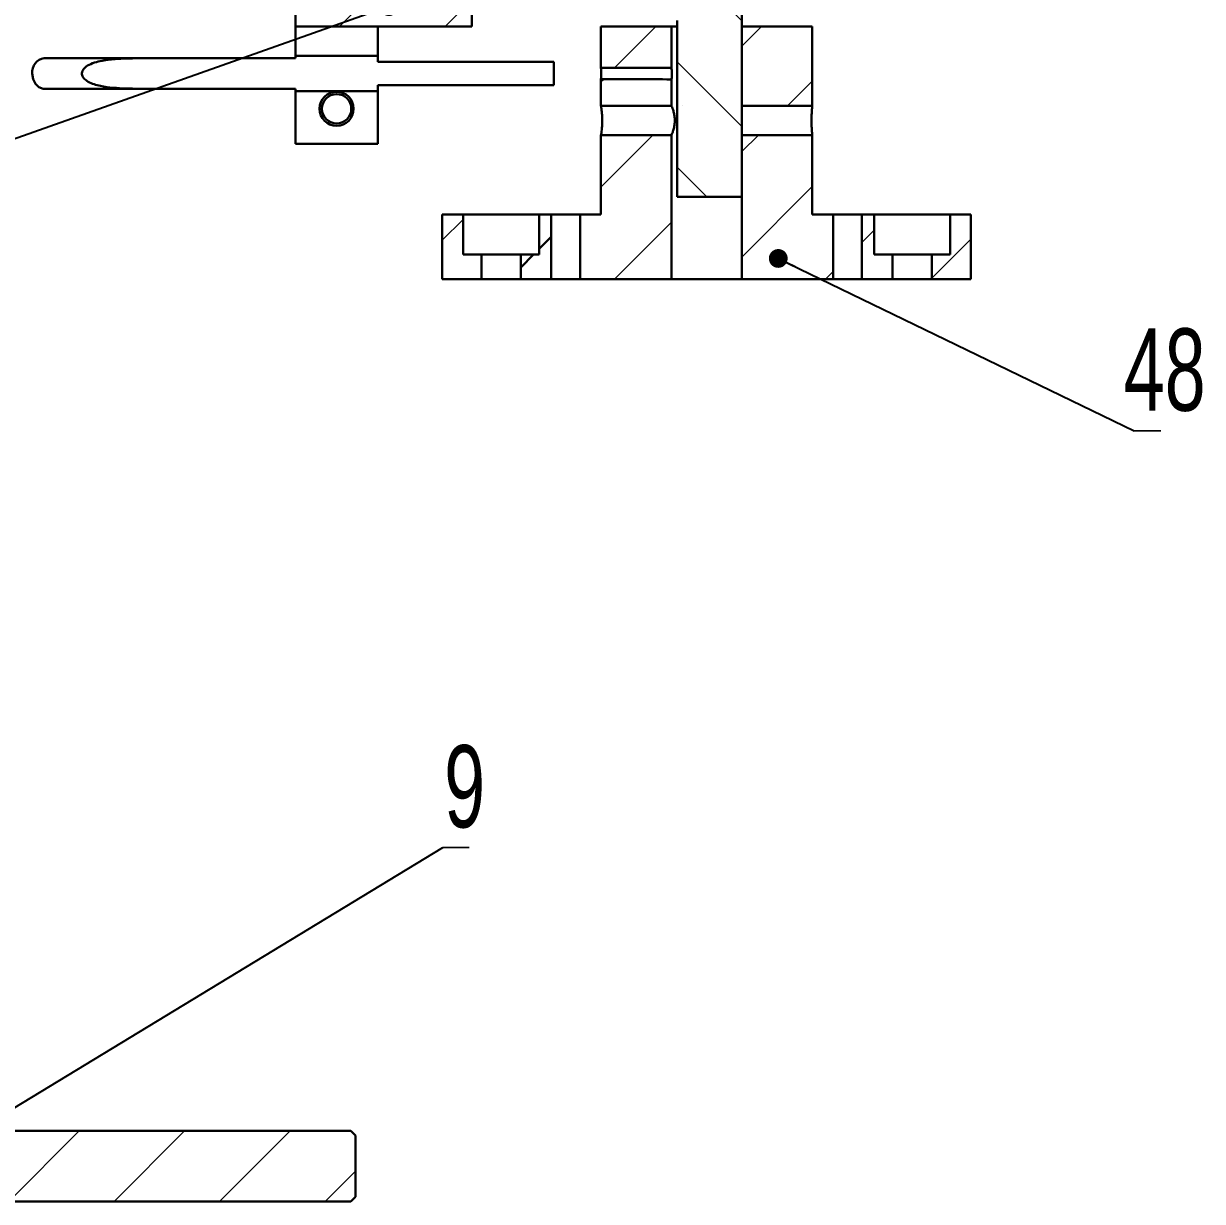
# Model space of a CAD drawing. Header units: millimetres. Extents: x 13 to 7248, y -1201 to 1478.
# Drawn here: x 529.2 to 780.1, y 795.4 to 1046.1 of the extents above; entities that cross this region are included whole.
import ezdxf

# ---------------------------------------------------------------- set-up
doc = ezdxf.new("R2010")
doc.units = ezdxf.units.MM
doc.header["$LTSCALE"] = 5
doc.linetypes.add('SLD-实线', pattern=[0])
doc.layers.get('0').update_dxf_attribs({"lineweight": 30})
doc.layers.add('剖面层', color=2, linetype='Continuous', lineweight=15)
doc.layers.add('标注线', color=4, linetype='SLD-实线')
doc.styles.add('SLDTEXTSTYLE4', font='', dxfattribs={"width": 0.67})
doc.styles.get("Standard").update_dxf_attribs({"font": ''})
doc.styles.get('SLDTEXTSTYLE4').set_extended_font_data('汉仪长仿宋体')
doc.styles.get('Standard').set_extended_font_data('SimSun')
doc.dimstyles.new('SLDDIMSTYLE0', dxfattribs={"dimtxt": 0.18, "dimasz": 4, "dimexe": 0, "dimexo": 0.0625, "dimgap": 0, "dimtad": 0, "dimtih": 1, "dimtoh": 1, "dimdec": 0, "dimrnd": 1e-09, "dimzin": 0, "dimdsep": 46, "dimtxsty": 'Standard', "dimblk1": 'DOT', "dimblk2": 'DOT', "dimsah": 1, "dimcen": 0.09, "dimadec": 0, "dimazin": 0, "dimtfac": 4, "dimtdec": 0, "dimtofl": 0, "dimtmove": 0, "dimatfit": 3, "dimldrblk": 'DOT', "dimfxl": 0, "dimfrac": 2, "dimtolj": 1, "dimtzin": 0, "dimarcsym": 0})

# ---------------------------------------------------------------- blocks, each defined once
blk = doc.blocks.new('SW_NOTE_26')
at = {"color": 0, "linetype": 'SLD-实线', "lineweight": 15}
for p, q in [((0, 0), (5.66, 0)), ((5.66, 0), (0, 0)), ((0, 0), (5.66, 0)), ((5.66, 0), (0, 0)), ((0, 0), (5.66, 0)), ((5.66, 0), (0, 0))]:
    blk.add_line(p, q, dxfattribs=at)
at = {"color": 0, "linetype": 'SLD-实线', "lineweight": 15, "insert": (4.67, 21.76), "char_height": 17.5, "attachment_point": 2, "style": 'SLDTEXTSTYLE4'}
blk.add_mtext('9', dxfattribs=at)
blk = doc.blocks.new('_DOT')
at = {"color": 0, "linetype": 'ByBlock', "lineweight": -2}
blk.add_line((-0.5, 0), (-1, 0), dxfattribs=at)
at = {"color": 0, "linetype": 'ByBlock', "const_width": 0.5}
blk.add_lwpolyline([(-0.25, 0, 1), (0.25, 0, 1)], format="xyb", close=True, dxfattribs=at)
blk = doc.blocks.new('SW_NOTE_46')
at = {"color": 0, "linetype": 'SLD-实线', "lineweight": 15}
for p, q in [((0, 0), (5.66, 0)), ((5.66, 0), (0, 0)), ((0, 0), (5.66, 0)), ((5.66, 0), (0, 0)), ((0, 0), (5.66, 0)), ((5.66, 0), (0, 0))]:
    blk.add_line(p, q, dxfattribs=at)
at = {"color": 0, "linetype": 'SLD-实线', "lineweight": 15, "insert": (6.51, 21.76), "char_height": 17.5, "attachment_point": 2, "style": 'SLDTEXTSTYLE4'}
blk.add_mtext('48', dxfattribs=at)

msp = doc.modelspace()

# ---------------------------------------------------------------- hatches: boundary and pattern name
h = msp.add_hatch()
h.set_pattern_fill('ANSI31', color=256, scale=5, style=0)
edge = h.paths.add_edge_path(flags=0)
edge.add_ellipse((674.5657, 1025.4529), major_axis=(167.9557, 0), ratio=0.01860609, start_angle=92.559373, end_angle=97.69871, ccw=False)
edge.add_line((667.0657, 1028.5748), (667.0657, 1034.2107))
edge.add_ellipse((674.5657, 1035.4529), major_axis=(-67.1823, 0), ratio=0.01860609, start_angle=70.432954, end_angle=83.590335, ccw=False)
edge.add_line((652.0657, 1034.2751), (652.0657, 1028.5498))
at = {"linetype": 'SLD-实线', "lineweight": 0}
h = msp.add_hatch(dxfattribs=at)
h.set_pattern_fill('ANSI31', scale=5, style=0)
edge = h.paths.add_edge_path(flags=0)
edge.add_arc((595.8157, 1027.9529), 3.125, 0, 360)
h = msp.add_hatch()
h.set_pattern_fill('ANSI31', color=256, scale=5, style=0)
h.paths.add_polyline_path([(634.9946, 996.9529), (634.9946, 991.7029), (641.4962, 991.7029), (641.4962, 1005.4529), (638.9074, 1005.4529), (638.9074, 996.9529)], flags=0)
at = {"layer": '剖面层'}
h = msp.add_hatch(dxfattribs=at)
h.set_pattern_fill('ANSI31', color=256, scale=5, angle=90, style=0)
h.paths.add_polyline_path([(742.3157, 1251.0779), (717.3157, 1251.0779), (717.3157, 1254.2029), (709.8157, 1254.2029), (709.8157, 1259.2029), (639.3157, 1259.2029), (639.3157, 1226.7029), (639.5657, 1226.7029), (639.5657, 1164.2029), (639.3157, 1164.2029), (639.3157, 1131.7029), (639.5657, 1131.7029), (639.5657, 1059.2029), (653.3157, 1059.2029), (653.3157, 1055.4529), (667.0657, 1055.4529), (667.0657, 1046.7029), (668.3157, 1046.7029), (668.3157, 1009.2029), (682.0657, 1009.2029), (682.0657, 1055.4529), (695.8157, 1055.4529), (695.8157, 1059.2029), (709.5657, 1059.2029), (709.5657, 1131.7029), (709.8157, 1131.7029), (709.8157, 1164.2029), (709.5657, 1164.2029), (709.5657, 1226.7029), (709.8157, 1226.7029), (709.8157, 1246.7029), (717.3157, 1246.7029), (717.3157, 1248.5779), (742.3157, 1248.5779)], flags=0)
h = msp.add_hatch(dxfattribs=at)
h.set_pattern_fill('ANSI31', color=256, scale=5, style=0)
h.paths.add_polyline_path([(587.0657, 1045.4529), (624.5657, 1045.4529), (624.5657, 1056.2029), (595.5657, 1056.2029), (595.5657, 1052.9529), (587.0657, 1052.9529)], flags=0)
h = msp.add_hatch(dxfattribs=at)
h.set_pattern_fill('ANSI31', color=256, scale=5, style=0)
edge = h.paths.add_edge_path(flags=0)
edge.add_line((667.0657, 1045.4529), (652.0657, 1045.4529))
edge.add_line((652.0657, 1045.4529), (652.0657, 1036.6307))
edge.add_ellipse((674.5657, 1035.4529), major_axis=(-67.1823, 0), ratio=0.01860609, start_angle=276.409665, end_angle=289.567046, ccw=False)
edge.add_line((667.0657, 1036.6951), (667.0657, 1045.4529))
h = msp.add_hatch(dxfattribs=at)
h.set_pattern_fill('ANSI31', color=256, scale=5, style=0)
edge = h.paths.add_edge_path(flags=0)
edge.add_ellipse((674.5657, 1025.4529), major_axis=(-167.9557, 0), ratio=0.01860609, start_angle=262.30129, end_angle=267.440627, ccw=False)
edge.add_line((697.0657, 1028.5498), (697.0657, 1045.4529))
edge.add_line((697.0657, 1045.4529), (682.0657, 1045.4529))
edge.add_line((682.0657, 1045.4529), (682.0657, 1028.5748))
h = msp.add_hatch(dxfattribs=at)
h.set_pattern_fill('ANSI31', color=256, scale=5, style=0)
edge = h.paths.add_edge_path(flags=0)
edge.add_ellipse((674.5657, 1025.4529), major_axis=(167.9557, 0), ratio=0.01860609, start_angle=262.30129, end_angle=267.440627, ccw=False)
edge.add_line((652.0657, 1022.3561), (652.0657, 1005.4529))
edge.add_line((652.0657, 1005.4529), (647.6457, 1005.4529))
edge.add_line((647.6457, 1005.4529), (647.6457, 991.7029))
edge.add_line((647.6457, 991.7029), (667.0657, 991.7029))
edge.add_line((667.0657, 991.7029), (667.0657, 1022.3311))
h = msp.add_hatch(dxfattribs=at)
h.set_pattern_fill('ANSI31', color=256, scale=5, style=0)
edge = h.paths.add_edge_path(flags=0)
edge.add_line((701.4858, 1005.4529), (697.0657, 1005.4529))
edge.add_line((697.0657, 1005.4529), (697.0657, 1022.3561))
edge.add_ellipse((674.5657, 1025.4529), major_axis=(-167.9557, 0), ratio=0.01860609, start_angle=92.559373, end_angle=97.69871, ccw=False)
edge.add_line((682.0657, 1022.3311), (682.0657, 991.7029))
edge.add_line((682.0657, 991.7029), (701.4858, 991.7029))
edge.add_line((701.4858, 991.7029), (701.4858, 1005.4529))
h = msp.add_hatch(dxfattribs=at)
h.set_pattern_fill('ANSI31', color=256, scale=5, style=0)
h.paths.add_polyline_path([(622.7392, 1005.4529), (618.3157, 1005.4529), (618.3157, 991.7029), (626.652, 991.7029), (626.652, 996.9529), (622.7392, 996.9529)], flags=0)
h = msp.add_hatch(dxfattribs=at)
h.set_pattern_fill('ANSI31', color=256, scale=5, style=0)
h.paths.add_polyline_path([(714.1368, 991.7029), (714.1368, 996.9529), (710.224, 996.9529), (710.224, 1005.4529), (707.6353, 1005.4529), (707.6353, 991.7029)], flags=0)
h = msp.add_hatch(dxfattribs=at)
h.set_pattern_fill('ANSI31', color=256, scale=5, style=0)
h.paths.add_polyline_path([(722.4795, 991.7029), (730.8157, 991.7029), (730.8157, 1005.4529), (726.3923, 1005.4529), (726.3923, 996.9529), (722.4795, 996.9529)], flags=0)
h = msp.add_hatch(dxfattribs=at)
h.set_pattern_fill('ANSI31', color=256, scale=5, style=0)
h.paths.add_polyline_path([(599.8408, 796.4245), (599.8408, 809.4245), (598.8408, 810.4245), (512.5908, 810.4245), (512.5908, 801.1245), (514.8407, 801.1245), (514.8407, 795.4245), (598.8408, 795.4245)], flags=0)

# ---------------------------------------------------------------- linework, layer by layer
for p, q in [((624.5657, 1056.203), (624.5657, 1045.453)), ((682.0657, 1055.4529), (682.0657, 1009.2029)), ((587.0657, 1052.9529), (587.0657, 1045.453)), ((668.3157, 1009.2029), (668.3157, 1046.7029)), ((624.5657, 1045.453), (587.0657, 1045.453)), ((587.0657, 1045.453), (587.0657, 1039.2029)), ((604.5657, 1039.2029), (604.5657, 1045.453)), ((652.0657, 1045.453), (652.0657, 1036.6307)), ((667.0657, 1045.453), (652.0657, 1045.453)), ((667.0657, 1036.6951), (667.0657, 1045.453)), ((667.0657, 1045.453), (668.3157, 1045.453)), ((682.0657, 1045.453), (682.0657, 1028.5748)), ((697.0657, 1045.453), (682.0657, 1045.453)), ((697.0657, 1028.5498), (697.0657, 1045.453)), ((587.0657, 1039.2029), (587.0657, 1038.703)), ((587.0657, 1039.2029), (604.5657, 1039.2029)), ((604.5657, 1039.2029), (604.5657, 1037.9529)), ((604.5657, 1037.9529), (642.0657, 1037.9529)), ((642.0657, 1037.9529), (642.0657, 1032.9529)), ((652.0657, 1034.2752), (652.0657, 1028.5498)), ((667.0657, 1028.5748), (667.0657, 1034.2108)), ((667.0657, 1034.2108), (667.0683, 1034.2106)), ((587.0657, 1032.2029), (587.0657, 1031.7029)), ((604.5657, 1031.7029), (587.0657, 1031.7029)), ((587.0657, 1031.7029), (587.0657, 1020.4529)), ((642.0657, 1032.9529), (604.5657, 1032.9529)), ((604.5657, 1032.9529), (604.5657, 1031.7029)), ((604.5657, 1020.4529), (604.5657, 1031.7029)), ((652.0657, 1022.3561), (652.0657, 1005.453)), ((667.0657, 991.7029), (667.0657, 1022.3311)), ((682.0657, 1022.3311), (682.0657, 991.7029)), ((697.0657, 1005.453), (697.0657, 1022.3561)), ((604.5657, 1020.4529), (587.0657, 1020.4529)), ((668.3157, 1009.2029), (682.0657, 1009.2029)), ((618.3157, 1005.453), (618.3157, 991.7029)), ((622.7392, 1005.453), (618.3157, 1005.453)), ((622.7392, 1005.453), (622.7392, 996.953)), ((638.9074, 1005.453), (622.7392, 1005.453)), ((638.9074, 996.953), (638.9074, 1005.453)), ((641.4962, 1005.453), (638.9074, 1005.453)), ((641.4962, 1005.453), (641.4962, 991.7029)), ((647.6457, 1005.453), (641.4962, 1005.453)), ((647.6457, 991.7029), (647.6457, 1005.453)), ((652.0657, 1005.453), (647.6457, 1005.453)), ((701.4858, 1005.453), (697.0657, 1005.453)), ((701.4858, 1005.453), (701.4858, 991.7029)), ((707.6353, 1005.453), (701.4858, 1005.453)), ((707.6353, 991.7029), (707.6353, 1005.453)), ((710.224, 1005.453), (707.6353, 1005.453)), ((710.224, 1005.453), (710.224, 996.953)), ((726.3923, 1005.453), (710.224, 1005.453)), ((726.3923, 996.953), (726.3923, 1005.453)), ((730.8157, 1005.453), (726.3923, 1005.453)), ((730.8157, 991.7029), (730.8157, 1005.453)), ((622.7392, 996.953), (626.652, 996.953)), ((626.652, 996.953), (626.652, 991.7029)), ((634.9946, 996.953), (626.652, 996.953)), ((634.9946, 991.7029), (634.9946, 996.953)), ((634.9946, 996.953), (638.9074, 996.953)), ((710.224, 996.953), (714.1368, 996.953)), ((714.1368, 996.953), (714.1368, 991.7029)), ((722.4795, 996.953), (714.1368, 996.953)), ((722.4795, 991.7029), (722.4795, 996.953)), ((722.4795, 996.953), (726.3923, 996.953)), ((618.3157, 991.7029), (626.652, 991.7029)), ((634.9946, 991.7029), (626.652, 991.7029)), ((634.9946, 991.7029), (641.4962, 991.7029)), ((641.4962, 991.7029), (647.6457, 991.7029)), ((647.6457, 991.7029), (667.0657, 991.7029)), ((667.0657, 991.7029), (682.0657, 991.7029)), ((682.0657, 991.7029), (701.4858, 991.7029)), ((701.4858, 991.7029), (707.6353, 991.7029)), ((707.6353, 991.7029), (714.1368, 991.7029)), ((722.4795, 991.7029), (714.1368, 991.7029)), ((722.4795, 991.7029), (730.8157, 991.7029)), ((598.8407, 810.4245), (512.5907, 810.4245)), ((598.8407, 810.4245), (599.8408, 809.4245)), ((599.8408, 796.4245), (599.8408, 809.4245)), ((599.8408, 796.4245), (598.8407, 795.4245)), ((598.8407, 795.4245), (514.8407, 795.4245))]:
    msp.add_line(p, q)
at = {"flags": 128}
for points in [[(667.0708, 1034.2104), (667.0961, 1034.3231), (667.1345, 1034.5605), (667.1722, 1034.9009), (667.1935, 1035.3049), (667.1898, 1035.7211), (667.1631, 1036.1047), (667.1238, 1036.4191), (667.0871, 1036.6277), (667.0673, 1036.7029), (667.0657, 1036.6951), (667.0657, 1036.6951)], [(531.0394, 1035.4529), (531.2086, 1034.2789), (531.6933, 1033.2634), (532.428, 1032.5436), (533.3136, 1032.2168), (533.5456, 1032.2029)]]:
    msp.add_lwpolyline(points, dxfattribs=at)
for radius in [3.625, 3.125]:
    msp.add_circle((595.8157, 1027.9529), radius)
msp.add_arc((533.9312, 1035.8131), 2.9141, 97.401341, 187.098597)
for centre, major_axis, start_param, end_param in [((674.5657, 1035.4529), (-67.1823, 0), 4.82425874, 5.05389836), ((674.5657, 1035.4529), (-67.1823, 0), 1.22928694, 1.45892657), ((674.5657, 1025.4529), (167.9557, 0), 1.61546581, 1.70516417), ((674.5657, 1025.4529), (-167.9557, 0), 4.57802114, 4.6677195), ((674.5657, 1025.4529), (167.9557, 0), 4.57802114, 4.6677195), ((674.5657, 1025.4529), (-167.9557, 0), 1.61546581, 1.70516417)]:
    msp.add_ellipse(centre, major_axis=major_axis, ratio=0.01860609, start_param=start_param, end_param=end_param)
for points, knots in [([(587.0657, 1038.703), (584.6851, 1038.703), (580.2324, 1038.703), (574.0198, 1038.703), (568.7398, 1038.703), (564.3702, 1038.703), (560.6512, 1038.703), (557.2647, 1038.703), (553.9343, 1038.703), (550.5732, 1038.703), (547.3104, 1038.703), (544.0023, 1038.703), (540.5865, 1038.703), (536.8671, 1038.703), (534.7064, 1038.703), (533.5447, 1038.703)], [0, 0, 0, 0, 0.12712143, 0.23776966, 0.33175962, 0.40905766, 0.47112729, 0.53036407, 0.58986351, 0.6493379, 0.71141282, 0.7680619, 0.83437019, 0.91094612, 1, 1, 1, 1]), ([(587.0657, 1038.703), (584.9119, 1038.7029), (580.6044, 1038.7027), (571.9892, 1038.7034), (564.4511, 1038.7005), (558.528, 1038.7033), (554.759, 1038.7016), (550.9845, 1038.7058), (546.6671, 1038.3642), (544.01, 1037.8135), (542.4019, 1036.9248), (541.8135, 1036.2556), (541.5966, 1035.7737), (541.5744, 1035.2872), (541.7237, 1034.8006), (542.15, 1034.2192), (543.3822, 1033.3545), (545.5225, 1032.743), (548.2523, 1032.3913), (551.9099, 1032.208), (556.4768, 1032.2016), (561.9451, 1032.2043), (568.8657, 1032.2022), (577.2393, 1032.2031), (583.7902, 1032.203), (587.0657, 1032.2029)], [0, 0, 0, 0, 0.06931318, 0.13862626, 0.27725251, 0.3119091, 0.32923735, 0.39855943, 0.43324421, 0.46861738, 0.48511153, 0.49105099, 0.49703973, 0.5017262, 0.50640505, 0.51315261, 0.52451343, 0.55414547, 0.58353878, 0.61319832, 0.67186682, 0.73052169, 0.78917647, 0.89458819, 1, 1, 1, 1]), ([(652.0705, 1036.687), (652.0712, 1036.6913), (652.0737, 1036.7085), (652.0861, 1036.5926), (652.1039, 1036.3519), (652.1202, 1036.0001), (652.1289, 1035.589), (652.1269, 1035.1623), (652.1149, 1034.768), (652.0973, 1034.4534), (652.0796, 1034.2423), (652.073, 1034.2171), (652.0697, 1034.2046)], [0, 0, 0, 0, 0.03663346, 0.14384852, 0.25112964, 0.35854576, 0.46596908, 0.57325386, 0.68047099, 0.78779655, 0.89523416, 1, 1, 1, 1]), ([(533.5447, 1032.2029), (534.6557, 1032.2029), (536.7448, 1032.2029), (540.3708, 1032.2029), (543.8114, 1032.2029), (547.2815, 1032.2029), (550.6064, 1032.2029), (553.7149, 1032.2029), (556.8834, 1032.2029), (560.7219, 1032.2029), (565.7469, 1032.2029), (571.8725, 1032.2029), (579.1012, 1032.2029), (584.2891, 1032.2029), (587.0657, 1032.2029)], [0, 0, 0, 0, 0.08540604, 0.16059786, 0.22763126, 0.2871757, 0.35493776, 0.40907512, 0.45460953, 0.52464333, 0.61398833, 0.72297688, 0.85173313, 1, 1, 1, 1]), ([(652.0699, 1028.5757), (652.0809, 1028.5434), (652.1031, 1028.4785), (652.1876, 1027.9532), (652.2774, 1027.1711), (652.3348, 1026.2859), (652.3523, 1025.3457), (652.3266, 1024.4048), (652.2511, 1023.4708), (652.1607, 1022.7688), (652.0904, 1022.3666), (652.0794, 1022.3669), (652.0749, 1022.367)], [0, 0, 0, 0, 0.1050497, 0.2114354, 0.31869003, 0.42640468, 0.5000671, 0.60671567, 0.71334601, 0.82062089, 0.92832607, 1, 1, 1, 1]), ([(667.0657, 1022.3311), (667.0735, 1022.3382), (667.0913, 1022.3544), (667.2452, 1022.6928), (667.4797, 1023.3216), (667.7151, 1024.2102), (667.8018, 1024.9824), (667.8114, 1025.7294), (667.7539, 1026.4544), (667.5507, 1027.3538), (667.3038, 1028.0736), (667.1035, 1028.5303), (667.0777, 1028.5607), (667.0657, 1028.5748)], [0, 0, 0, 0, 0.07535562, 0.17095412, 0.27090692, 0.37766058, 0.48361838, 0.50008528, 0.5981889, 0.69606636, 0.79947502, 0.90727929, 1, 1, 1, 1]), ([(697.0657, 1022.3561), (697.0654, 1022.3706), (697.0638, 1022.4408), (697.0362, 1022.75), (696.9746, 1023.4512), (696.9176, 1024.3835), (696.8945, 1025.4361), (696.9162, 1026.4858), (696.9718, 1027.4193), (697.034, 1028.1335), (697.0635, 1028.4592), (697.0653, 1028.5332), (697.0657, 1028.5498)], [0, 0, 0, 0, 0.030246829, 0.146439109, 0.26336062, 0.381109905, 0.498473363, 0.614837798, 0.73115047, 0.848429593, 0.966194389, 1, 1, 1, 1])]:
    msp.add_open_spline(points, degree=3, knots=knots)

# ---------------------------------------------------------------- block references
at = {"layer": '标注线'}
for name, p in [('SW_NOTE_46', (765.566, 959.434)), ('SW_NOTE_26', (618.3962, 870.7547))]:
    msp.add_blockref(name, p, dxfattribs=at)

# ---------------------------------------------------------------- leaders
for points in [[(606.9396, 1049.6949), (508.9623, 1015.0943)], [(689.8243, 996.0956), (765.566, 959.434)], [(511.1882, 805.6412), (618.3962, 870.7547)]]:
    msp.add_leader(points, dimstyle='SLDDIMSTYLE0', dxfattribs=at)

doc.saveas('drawing.dxf')
